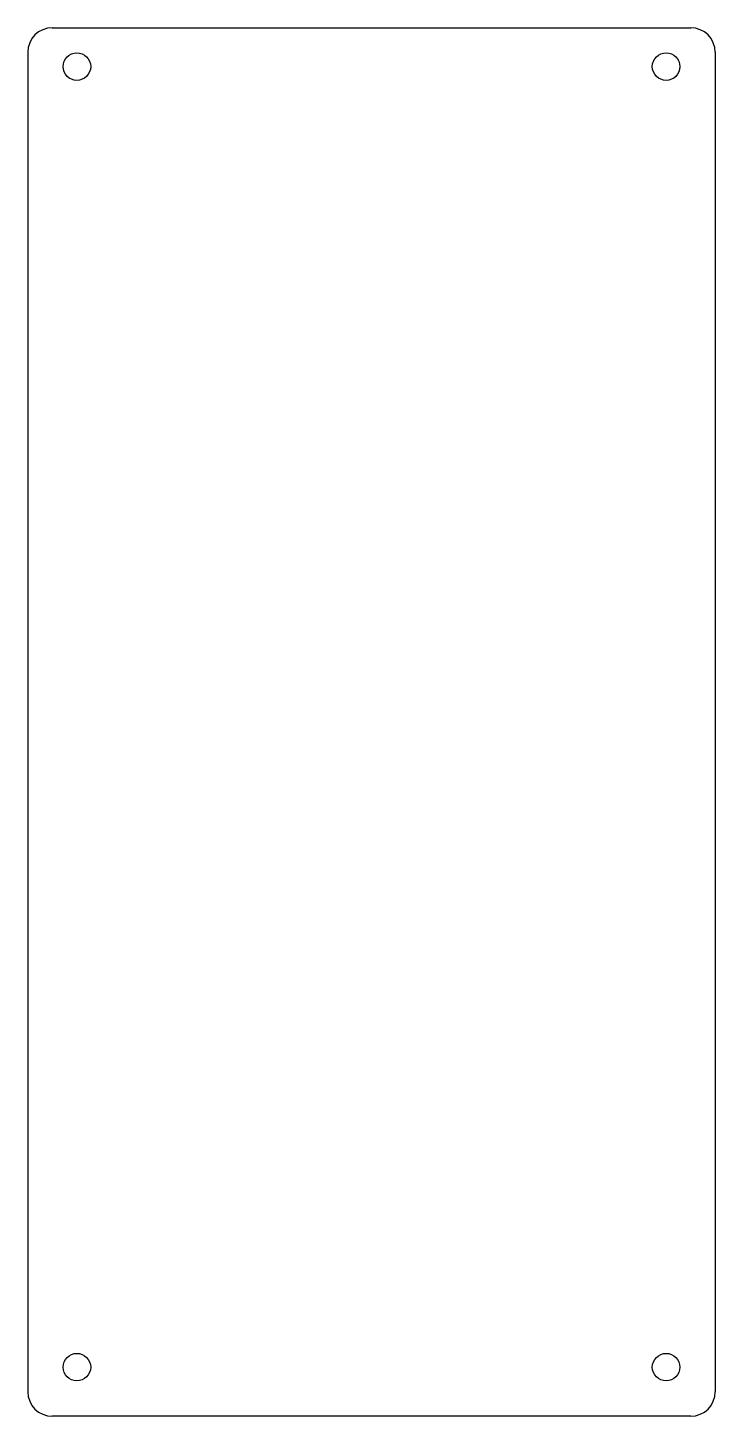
# Model space of a CAD drawing. Header units: inches. Extents: x 0 to 14, y -5.1 to 23.1.
import ezdxf

# ---------------------------------------------------------------- set-up
doc = ezdxf.new("R2010")
doc.units = ezdxf.units.IN
doc.header["$MEASUREMENT"] = 0

msp = doc.modelspace()

# ---------------------------------------------------------------- linework, layer by layer
at = {"color": 7, "linetype": 'Continuous', "lineweight": 25}
for p, q in [((0.5, 23.139), (13.5, 23.139)), ((0, 22.639), (0, -4.639)), ((14, 22.639), (14, -4.639)), ((13.5, -5.139), (0.5, -5.139))]:
    msp.add_line(p, q, dxfattribs=at)
for centre in [(1, 22.348), (13, 22.348), (1, -4.139), (13, -4.139)]:
    msp.add_circle(centre, 0.281, dxfattribs=at)
for centre, start, end in [((0.5, 22.639), 90, 180), ((13.5, 22.639), 0, 90), ((0.5, -4.639), 180, 270), ((13.5, -4.639), 270, 0)]:
    msp.add_arc(centre, 0.5, start, end, dxfattribs=at)

doc.saveas('drawing.dxf')
